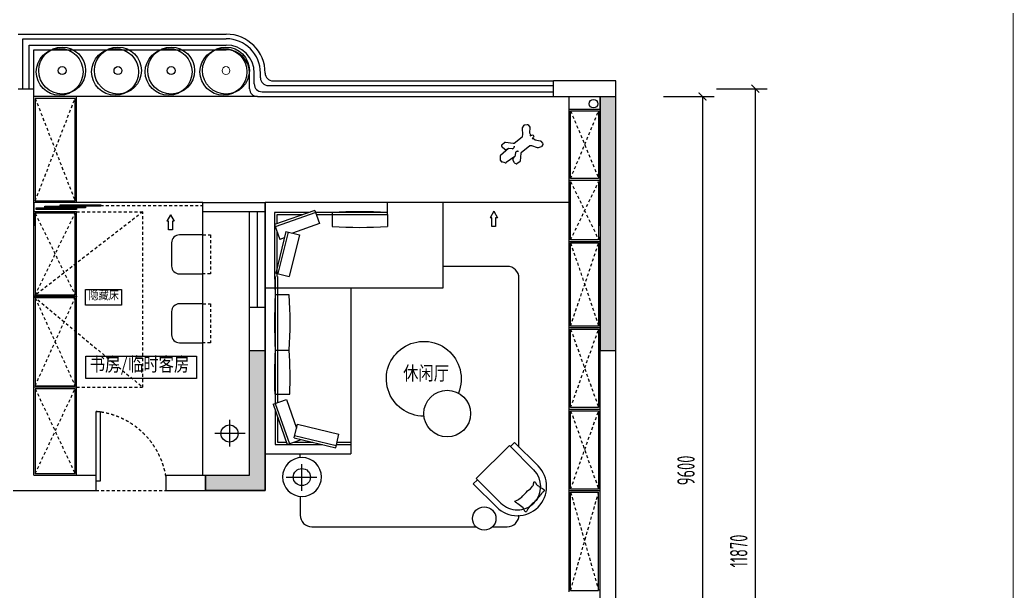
# Model space of a CAD drawing. Header units: millimetres. Extents: x 21217 to 46165, y -231 to 25473.
# Drawn here: x 33419 to 46165, y 9388 to 16722 of the extents above; entities that cross this region are included whole.
import ezdxf

# ---------------------------------------------------------------- set-up
doc = ezdxf.new("R2010")
doc.units = ezdxf.units.MM
doc.linetypes.add('JIS_02_0.7', pattern=[1.35, 0.75, -0.6])
doc.layers.get('Defpoints').update_dxf_attribs({"color": 250})
doc.layers.add('4-灯具', color=6, linetype='Continuous')
doc.layers.add('Q◆06 新建墙体', color=7, linetype='Continuous')
doc.layers.add('P★06 平面窗户', color=60, linetype='Continuous', lineweight=0)
doc.layers.add('Q◆02 墙柱填充', color=250, linetype='Continuous', lineweight=0)
doc.styles.add('CCD_DIM', font='ARCHS.SHX', dxfattribs={"width": 0.7})
doc.styles.add('仿宋', font='', dxfattribs={"width": 0.8})
doc.styles.get('仿宋').set_extended_font_data('FangSong_GB2312')
doc.dimstyles.new('海龍1：100', dxfattribs={"dimscale": 100, "dimtxt": 2.25, "dimasz": 1, "dimexe": 1.5, "dimexo": 1, "dimgap": 1, "dimtad": 1, "dimdec": 0, "dimdsep": 46, "dimtxsty": 'CCD_DIM', "dimblk": 'ARCHTICK', "dimcen": 1, "dimclrd": 66, "dimclre": 66, "dimclrt": 41, "dimadec": 0, "dimazin": 2, "dimtfac": 1, "dimtdec": 4, "dimtix": 1, "dimtmove": 2, "dimatfit": 3, "dimldrblk": 'hl_arrow3', "dimfxl": 5, "dimfxlon": 1, "dimtolj": 1, "dimarcsym": 0})

# ---------------------------------------------------------------- blocks, each defined once
blk = doc.blocks.new('_ArchTick')
at = {"color": 2, "linetype": 'ByBlock', "const_width": 0.15}
blk.add_lwpolyline([(-0.5, -0.5), (0.5, 0.5)], dxfattribs=at)
blk = doc.blocks.new('*D35')
at = {"color": 66, "lineweight": -2, "transparency": 16777216}
for p, q in [((41679, 15738), (42329, 15738)), ((42179, 15738), (42179, 6138)), ((41679, 6138), (42329, 6138))]:
    blk.add_line(p, q, dxfattribs=at)
at = {"layer": 'Defpoints', "color": 0, "lineweight": 15, "transparency": 16777216}
for p in [(40466, 15738), (40674, 6138), (42179, 6138)]:
    blk.add_point(p, dxfattribs=at)
at = {"color": 66, "lineweight": -2, "transparency": 16777216, "xscale": 100, "yscale": 100, "zscale": 100}
for p, rotation in [((42179, 15738), 90), ((42179, 6138), 270)]:
    blk.add_blockref('_ArchTick', p, dxfattribs=dict(at, rotation=rotation))
at = {"color": 41, "transparency": 16777216, "insert": (41967, 10938), "char_height": 225, "attachment_point": 5, "rotation": 90, "style": 'CCD_DIM'}
blk.add_mtext('\\A1;9600', dxfattribs=at)
blk = doc.blocks.new('hl_arrow3')
at = {"color": 2}
blk.add_line((0, 0), (-1, 0), dxfattribs=at)
at = {"color": 2, "const_width": 0.1}
blk.add_lwpolyline([(-0.75, -1.3), (0, 0), (-0.75, 1.3)], dxfattribs=at)
blk = doc.blocks.new('*D37')
at = {"color": 66, "lineweight": -2, "transparency": 16777216}
for p, q in [((42358, 15838), (43008, 15838)), ((42858, 3968), (42858, 15838)), ((42358, 3968), (43008, 3968))]:
    blk.add_line(p, q, dxfattribs=at)
at = {"layer": 'Defpoints', "color": 0, "lineweight": 15, "transparency": 16777216}
for p in [(41352, 15838), (42858, 15838), (41352, 3968)]:
    blk.add_point(p, dxfattribs=at)
at = {"color": 66, "lineweight": -2, "transparency": 16777216, "xscale": 100, "yscale": 100, "zscale": 100}
for p, rotation in [((42858, 15838), 90), ((42858, 3968), 270)]:
    blk.add_blockref('_ArchTick', p, dxfattribs=dict(at, rotation=rotation))
at = {"color": 41, "transparency": 16777216, "insert": (42645, 9903), "char_height": 225, "attachment_point": 5, "rotation": 90, "style": 'CCD_DIM'}
blk.add_mtext('\\A1;11870', dxfattribs=at)
blk = doc.blocks.new('HFFVD')
at = {"color": 251, "linetype": 'JIS_02_0.7', "ltscale": 50}
blk.add_lwpolyline([(-1410227, -944635), (-1409727, -944635), (-1409727, -944535), (-1410227, -944535)], close=True, dxfattribs=at)
at = {"color": 2}
blk.add_lwpolyline([(-1409727, -944635), (-1409727, -944935, -0.414214), (-1409827, -945035), (-1410127, -945035, -0.414214), (-1410227, -944935), (-1410227, -944635)], format="xyb", dxfattribs=at)
blk = doc.blocks.new('jghgggvg')
at = {"color": 251}
for p, q in [((-1406051, -938059), (-1406051, -937718)), ((-1406255, -937883), (-1405862, -937883))]:
    blk.add_line(p, q, dxfattribs=at)
blk.add_circle((-1406052, -937883), 110, dxfattribs=at)
blk = doc.blocks.new('HGFHFDBF')
at = {"color": 251}
for p, q in [((-1353064, -1072956), (-1353119, -1073051)), ((-1353092, -1073180), (-1353092, -1073051)), ((-1353036, -1073051), (-1353036, -1073180)), ((-1353036, -1073180), (-1353092, -1073180))]:
    blk.add_line(p, q, dxfattribs=at)
at = {"layer": '4-灯具', "color": 251}
for p, q in [((-1353064, -1072956), (-1353009, -1073051)), ((-1353092, -1073051), (-1353119, -1073051)), ((-1353009, -1073051), (-1353036, -1073051))]:
    blk.add_line(p, q, dxfattribs=at)
blk = doc.blocks.new('A$C34AD6C74')
at = {"color": 2}
for p, q in [((472, 1088, 0), (48, 663, 0)), ((787, 773, 0), (472, 1088, 0)), ((540, 1127, 0), (487, 1073, 0)), ((840, 826, 0), (540, 1127, 0)), ((62, 649, 0), (9, 596, 0)), ((48, 663, 0), (363, 349, 0)), ((9, 596, 0), (310, 296, 0))]:
    blk.add_line(p, q, dxfattribs=at)
blk.add_circle((150, 150, 0), 150, dxfattribs=at)
for radius, start, end in [(300, 315, 45), (375, 315, 45), (375, 225, 315), (300, 225, 315)]:
    blk.add_arc((575, 561, 0), radius, start, end, dxfattribs=at)
at = {"color": 251, "start_tangent": (0.984826, 0.173547), "end_tangent": (0.984826, 0.173547)}
blk.add_spline([(909, 499, 0), (917, 502, 0), (921, 507, 0), (918, 520, 0), (909, 528, 0), (887, 539, 0), (845, 568, 0), (810, 602, 0), (799, 620, 0), (789, 621, 0), (785, 607, 0), (771, 565, 0), (707, 504, 0), (626, 422, 0), (563, 382, 0), (543, 374, 0), (539, 370, 0), (546, 364, 0), (582, 337, 0), (648, 286, 0), (660, 263, 0), (683, 236, 0), (692, 242, 0), (701, 257, 0), (711, 276, 0), (829, 397, 0), (856, 432, 0), (889, 476, 0), (903, 490, 0), (909, 499, 0)], degree=3, dxfattribs=at)
blk = doc.blocks.new('dwarttt')
at = {"color": 8}
blk.add_wipeout([(288814, -1023099), (288791, -1023125), (288789, -1023128), (288788, -1023131), (288787, -1023134), (288786, -1023136), (288786, -1023138), (288786, -1023140), (288787, -1023142), (288787, -1023144), (288788, -1023146), (288788, -1023147), (288788, -1023147), (288790, -1023150), (288792, -1023152), (288802, -1023163), (288804, -1023164), (288806, -1023166), (288808, -1023167), (288811, -1023168), (288816, -1023169), (288820, -1023169), (288823, -1023168), (288826, -1023167), (288828, -1023165), (288856, -1023144), (288854, -1023168), (288870, -1023202), (288871, -1023204), (288872, -1023206), (288872, -1023209), (288873, -1023212), (288875, -1023297), (288875, -1023300), (288875, -1023302), (288876, -1023304), (288878, -1023307), (288879, -1023310), (288913, -1023350), (288915, -1023352), (288917, -1023354), (288920, -1023355), (288922, -1023356), (288925, -1023357), (288927, -1023357), (288929, -1023357), (288931, -1023357), (288933, -1023356), (288971, -1023347), (288974, -1023346), (288975, -1023346), (288977, -1023344), (288979, -1023343), (288979, -1023343), (288980, -1023342), (288982, -1023341), (288983, -1023339), (288984, -1023337), (288985, -1023335), (289011, -1023285), (289013, -1023282), (289013, -1023279), (289014, -1023277), (289014, -1023276), (289013, -1023272), (289013, -1023269), (288999, -1023184), (288995, -1023158), (288994, -1023155), (288995, -1023152), (288995, -1023149), (288996, -1023145), (288998, -1023126), (288999, -1023121), (289001, -1023118), (289003, -1023115), (289004, -1023114), (289143, -1022984), (289146, -1022982), (289149, -1022980), (289152, -1022979), (289155, -1022979), (289157, -1022978), (289160, -1022979), (289308, -1022987), (289310, -1022987), (289313, -1022987), (289316, -1022986), (289318, -1022985), (289320, -1022984), (289322, -1022982), (289324, -1022981), (289364, -1022939), (289367, -1022935), (289369, -1022931), (289370, -1022928), (289370, -1022925), (289370, -1022922), (289366, -1022900), (289365, -1022898), (289363, -1022894), (289361, -1022890), (289357, -1022887), (289309, -1022848), (289306, -1022846), (289301, -1022844), (289298, -1022844), (289295, -1022844), (289290, -1022845), (289286, -1022847), (289242, -1022875), (289379, -1022729), (289381, -1022727), (289383, -1022723), (289384, -1022720), (289384, -1022716), (289384, -1022713), (289375, -1022649), (289375, -1022646), (289374, -1022643), (289371, -1022639), (289368, -1022635), (289353, -1022620), (289351, -1022618), (289348, -1022616), (289346, -1022615), (289342, -1022614), (289340, -1022613), (289279, -1022601), (289277, -1022600), (289273, -1022600), (289270, -1022601), (289268, -1022602), (289262, -1022605), (289108, -1022732), (289139, -1022690), (289141, -1022687), (289143, -1022682), (289143, -1022678), (289143, -1022674), (289141, -1022669), (289139, -1022667), (289103, -1022614), (289100, -1022611), (289096, -1022608), (289091, -1022606), (289084, -1022605), (289077, -1022603), (289070, -1022601), (289065, -1022601), (289060, -1022601), (289057, -1022603), (289052, -1022606), (289008, -1022643), (289005, -1022646), (289003, -1022650), (289002, -1022653), (289001, -1022656), (289001, -1022658), (288999, -1022809), (288999, -1022812), (288998, -1022814), (288997, -1022817), (288997, -1022818), (288996, -1022820), (288993, -1022823), (288854, -1022953), (288850, -1022956), (288847, -1022957), (288842, -1022958), (288837, -1022959), (288830, -1022959), (288825, -1022959), (288813, -1022960), (288811, -1022960), (288810, -1022960), (288807, -1022959), (288796, -1022957), (288696, -1022933), (288693, -1022933), (288691, -1022933), (288689, -1022933), (288684, -1022934), (288630, -1022958), (288626, -1022961), (288623, -1022963), (288621, -1022966), (288619, -1022971), (288607, -1023008), (288606, -1023014), (288607, -1023019), (288610, -1023025), (288613, -1023029), (288617, -1023033), (288650, -1023065), (288652, -1023066), (288654, -1023067), (288656, -1023068), (288660, -1023070), (288662, -1023070), (288753, -1023079), (288790, -1023100)], dxfattribs=at)
for p, q in [((289008, -1022643), (289052, -1022606)), ((289070, -1022601), (289091, -1022606)), ((289103, -1022614), (289139, -1022667)), ((289108, -1022732), (289262, -1022605)), ((289279, -1022601), (289342, -1022614)), ((289370, -1022638), (289353, -1022620)), ((288999, -1022809), (289001, -1022658)), ((289102, -1022807), (289108, -1022732)), ((289139, -1022690), (289108, -1022732)), ((289242, -1022875), (289379, -1022729)), ((289384, -1022713), (289375, -1022649)), ((289050, -1022833), (289064, -1022836)), ((289081, -1022832), (289095, -1022820)), ((289137, -1022926), (289135, -1022912)), ((289140, -1022896), (289153, -1022882)), ((289167, -1022876), (289242, -1022875))]:
    blk.add_line(p, q, dxfattribs=at)
blk.add_lwpolyline([(289242, -1022875), (289286, -1022847, -0.322938), (289309, -1022848), (289359, -1022888, -0.182979), (289366, -1022900), (289370, -1022922, -0.239253), (289364, -1022939), (289324, -1022981, -0.217575), (289308, -1022987), (289158, -1022979, 0.205012), (289143, -1022984), (289004, -1023114, 0.173702), (288998, -1023126), (288995, -1023153, 0.073592), (288995, -1023158), (289013, -1023272, -0.163256), (289011, -1023285), (288984, -1023337, -0.215355), (288971, -1023347), (288933, -1023356, -0.286273), (288913, -1023350), (288879, -1023310, -0.168499), (288875, -1023297), (288873, -1023211, 0.107701), (288870, -1023202), (288854, -1023168), (288856, -1023144), (288828, -1023165, -0.380816), (288802, -1023163), (288792, -1023152, -0.380816), (288791, -1023125), (288814, -1023099), (288790, -1023100), (288753, -1023079), (288662, -1023070, -0.168499), (288650, -1023065), (288613, -1023029, -0.286273), (288607, -1023008), (288619, -1022971, -0.215355), (288630, -1022958), (288684, -1022935, -0.163256), (288696, -1022933), (288809, -1022960, 0.073592), (288815, -1022960), (288842, -1022958, 0.173702), (288854, -1022953), (288993, -1022823)], format="xyb", dxfattribs=at)
for centre, start, end in [((289065, -1022621), 76.5128, 130.3337), ((289086, -1022626), 35.0359, 76.5128), ((289275, -1022620), 78.4621, 129.4369), ((289338, -1022633), 43.0899, 78.4621), ((289021, -1022659), 130.3337, 179.433), ((289082, -1022805), 309.3544, 355.6073), ((289123, -1022678), 323.4468, 35.0359), ((289356, -1022652), 7.7177, 43.0899), ((289364, -1022716), 316.7429, 7.7177), ((288979, -1022809), 313.0899, 359.433), ((289068, -1022817), 258.043, 309.3544), ((289155, -1022909), 136.8255, 188.1368), ((289167, -1022896), 90.5725, 136.8255)]:
    blk.add_arc(centre, 20, start, end, dxfattribs=at)

msp = doc.modelspace()

# ---------------------------------------------------------------- linework, layer by layer
at = {"color": 7}
for p, q in [((33396.5, 16538.2), (36066.5, 16538.2)), ((33596.5, 16338.2), (36066.5, 16338.2)), ((33596.5, 15838.2), (33596.5, 16338.2)), ((36366.5, 15938.2), (36366.5, 16038.2)), ((36366.5, 15838.2), (36366.5, 15938.2)), ((36666.5, 15938.2), (40266.5, 15938.2)), ((36466.5, 15738.2), (40266.5, 15738.2)), ((35766.5, 14258.2), (35766.5, 14378.2)), ((36366.5, 14378.2), (36566.5, 14378.2))]:
    msp.add_line(p, q, dxfattribs=at)
at = {"color": 2}
for p, q in [((33456.5, 16478.2), (36066.5, 16478.2)), ((33456.5, 15838.2), (33456.5, 16478.2)), ((33536.5, 16398.2), (36066.5, 16398.2)), ((33536.5, 15838.2), (33536.5, 16398.2)), ((36426.5, 15898.2), (36426.5, 16038.2)), ((36506.5, 15978.2), (36506.5, 16038.2)), ((33396.5, 15838.2), (33596.5, 15838.2)), ((36606.5, 15878.2), (40266.5, 15878.2)), ((36466.5, 15738.2), (33596.5, 15738.2)), ((34146.5, 14378.2), (34146.5, 15738.2)), ((36526.5, 15798.2), (40266.5, 15798.2)), ((40466.5, 10314.8), (40466.5, 15738.2)), ((40466.5, 15738.2), (40866.5, 15738.2)), ((40466.5, 15574), (40866.5, 15574)), ((40466.5, 14665.4), (40866.5, 14665.4)), ((34146.5, 14378.2), (33596.5, 14378.2)), ((35766.5, 14378.2), (34146.5, 14378.2)), ((40466.5, 14378.2), (36566.5, 14378.2)), ((38846.5, 14378.2), (36566.5, 14378.2)), ((36566.5, 14378.2), (36566.5, 13428.2)), ((38088.7, 14378.2), (37466.5, 14378.2)), ((38136.5, 14218.2), (38136.5, 14378.2)), ((38846.5, 14378.2), (38846.5, 13278.2)), ((34146.5, 14258.2), (33596.5, 14258.2)), ((34146.5, 10878.2), (34146.5, 14258.2)), ((35766.5, 10878.2), (35766.5, 14258.2)), ((36686.5, 14248.2), (36686.5, 13428.2)), ((37126.1, 14248.2), (36686.5, 14248.2)), ((36716.5, 14218.2), (36716.5, 14104.2)), ((37040.7, 14218.2), (36716.5, 14218.2)), ((38136.5, 14248.2), (37215.1, 14248.2)), ((38136.5, 14218.2), (37225.7, 14218.2)), ((36566.5, 13900.8), (36566.5, 11149.3)), ((36716.5, 14008.3), (36716.5, 13428.2)), ((40466.5, 13878.2), (40866.5, 13878.2)), ((36696.5, 13428.2), (36696.5, 11798)), ((36726.5, 13428.2), (36726.5, 11808.5)), ((38846.5, 13278.2), (36566.5, 13278.2)), ((37666.5, 13278.2), (37666.5, 11149.3)), ((34146.5, 13171.5), (33596.5, 13171.5)), ((40466.5, 12771.5), (40866.5, 12771.5)), ((34146.5, 12004.8), (33596.5, 12004.8)), ((36696.5, 11708.9), (36696.5, 11269.3)), ((36726.5, 11623.6), (36726.5, 11299.3)), ((40466.5, 11724.8), (40866.5, 11724.8)), ((36696.5, 11269.3), (37301.2, 11269.3)), ((36726.5, 11299.3), (36840.5, 11299.3)), ((36936.4, 11299.3), (37177.8, 11299.3)), ((37481.6, 11269.3), (37666.5, 11269.3)), ((37488.8, 11299.3), (37666.5, 11299.3)), ((36566.5, 11149.3), (37666.5, 11149.3)), ((40466.5, 10678.2), (40866.5, 10678.2)), ((40466.5, 9378.2), (40466.5, 10314.8))]:
    msp.add_line(p, q, dxfattribs=at)
for p, q in [((40266.5, 15738.2), (40266.5, 15938.2)), ((41066.5, 15938.2), (40266.5, 15938.2)), ((40266.5, 15738.2), (41066.5, 15738.2)), ((40866.5, 15738.2), (41066.5, 15738.2)), ((40866.5, 15738.2), (40866.5, 12478.2)), ((41066.5, 12478.2), (41066.5, 15738.2)), ((33596.5, 14378.2), (33596.5, 14078.2)), ((36366.5, 10878.2), (36366.5, 12478.2)), ((36366.5, 12478.2), (36566.5, 12478.2)), ((36566.5, 12478.2), (36566.5, 10678.2)), ((40866.5, 12478.2), (41066.5, 12478.2)), ((33596.5, 10878.2), (34396.5, 10878.2)), ((34396.5, 10798.2), (34396.5, 10878.2)), ((35296.5, 10878.2), (35801.5, 10878.2)), ((35296.5, 10678.2), (35296.5, 10878.2)), ((35801.5, 10678.2), (35801.5, 10878.2)), ((35801.5, 10878.2), (36366.5, 10878.2)), ((34396.5, 10798.2), (34396.5, 10798.2)), ((34396.5, 10758.2), (34396.5, 10798.2)), ((34396.5, 10678.2), (34396.5, 10758.2)), ((34396.5, 10758.2), (34396.5, 10758.2)), ((33596.5, 10678.2), (34396.5, 10678.2)), ((35296.5, 10678.2), (35801.5, 10678.2)), ((36566.5, 10678.2), (35801.5, 10678.2))]:
    msp.add_line(p, q)
at = {"color": 251, "linetype": 'JIS_02_0.7', "ltscale": 50}
for p, q in [((33616.5, 15713.9), (34126.5, 14398.2)), ((33616.5, 14398.2), (34126.5, 15713.9)), ((40486.5, 14685.4), (40846.5, 15554)), ((40486.5, 15554), (40846.5, 14685.4)), ((40486.5, 13898.2), (40846.5, 14645.4)), ((40486.5, 14645.4), (40846.5, 13898.2)), ((34456.3, 14338.7), (35766.5, 14338.7)), ((34996.5, 14257.2), (33596.5, 13171.5)), ((33616.5, 14238.2), (34126.5, 13191.5)), ((33616.5, 13191.5), (34126.5, 14238.2)), ((34146.5, 14258.2), (34996.5, 14258.2)), ((34996.5, 12004.8), (34996.5, 14257.2)), ((40486.5, 12791.5), (40846.5, 13858.2)), ((40486.5, 13858.2), (40846.5, 12791.5)), ((33596.5, 13171.5), (34996.5, 12004.8)), ((33616.5, 13151.5), (34126.5, 12024.8)), ((33616.5, 12024.8), (34126.5, 13151.5)), ((40486.5, 11744.8), (40846.5, 12751.5)), ((40486.5, 12751.5), (40846.5, 11744.8)), ((33616.5, 11984.8), (34126.5, 10898.2)), ((33616.5, 10898.2), (34126.5, 11984.8)), ((34146.5, 12004.8), (34996.5, 12004.8)), ((40486.5, 10698.2), (40846.5, 11704.8)), ((40486.5, 11704.8), (40846.5, 10698.2)), ((34396.5, 10678.2), (35296.5, 10678.2)), ((40486.5, 9398.2), (40846.5, 10658.2)), ((40486.5, 10658.2), (40846.5, 9398.2)), ((39823.7, 10364.6), (39823.7, 10364.7))]:
    msp.add_line(p, q, dxfattribs=at)
at = {"color": 251}
for p, q in [((40486.5, 14685.4), (40486.5, 15554)), ((40486.5, 15554), (40846.5, 15554)), ((40846.5, 15554), (40846.5, 14685.4)), ((40846.5, 14685.4), (40486.5, 14685.4)), ((40486.5, 13898.2), (40486.5, 14645.4)), ((40846.5, 14645.4), (40846.5, 13898.2)), ((36466.5, 13028.2), (36466.5, 14258.2)), ((37205.3, 14276), (36686.5, 14093.6)), ((37215.3, 14247.7), (36696.4, 14065.3)), ((37205.3, 14276), (37265, 14106.2)), ((37426.5, 14248.2), (37426.5, 14068.2)), ((38136.5, 14223.2), (38136.5, 14068.2)), ((36686.5, 14093.6), (36753.1, 13904)), ((37265, 14106.2), (36917.8, 13984.2)), ((36831.5, 14005.1), (36701.6, 13470.7)), ((36860.6, 13998), (36730.7, 13463.6)), ((36811.9, 13924.6), (36753.1, 13904)), ((36831.5, 14005.1), (37006.4, 13962.6)), ((37006.4, 13962.6), (36876.5, 13428.2)), ((40846.5, 13898.2), (40486.5, 13898.2)), ((40486.5, 12791.5), (40486.5, 13858.2)), ((40486.5, 13858.2), (40846.5, 13858.2)), ((40846.5, 13858.2), (40846.5, 12791.5)), ((39673.7, 13556.7), (38846.5, 13556.7)), ((36701.6, 13470.7), (36876.5, 13428.2)), ((39823.7, 11235.9), (39823.7, 13406.7)), ((36876.5, 13190.8), (36696.5, 13190.8)), ((40846.5, 12791.5), (40486.5, 12791.5)), ((40486.5, 11744.8), (40486.5, 12751.5)), ((40486.5, 12751.5), (40846.5, 12751.5)), ((40846.5, 12751.5), (40846.5, 11744.8)), ((36696.5, 12480.8), (36876.5, 12480.8)), ((36696.5, 12480.8), (36876.5, 12480.8)), ((36690, 11915.5), (36883, 11915.5)), ((36668.6, 11788.2), (36851, 11269.3)), ((36696.9, 11798.1), (36879.3, 11279.3)), ((36838.4, 11847.9), (36967.2, 11481.7)), ((40846.5, 11744.8), (40486.5, 11744.8)), ((40486.5, 10698.2), (40486.5, 11704.8)), ((40486.5, 11704.8), (40846.5, 11704.8)), ((40846.5, 11704.8), (40846.5, 10698.2)), ((36937.1, 11357.8), (36979.6, 11532.7)), ((36979.6, 11532.7), (37514, 11402.8)), ((36937.1, 11357.8), (37471.5, 11227.9)), ((36944.1, 11387), (37478.6, 11257.1)), ((37471.5, 11227.9), (37514, 11402.8)), ((36851, 11269.3), (37020.8, 11329)), ((37016.5, 11102.2), (37016.5, 11149.3)), ((37016.5, 10604.5), (37016.5, 10364.6)), ((40846.5, 10698.2), (40486.5, 10698.2)), ((40486.5, 9398.2), (40486.5, 10658.2)), ((40486.5, 10658.2), (40846.5, 10658.2)), ((40846.5, 9398.2), (40846.5, 10658.2)), ((37166.5, 10214.6), (39271.6, 10214.6)), ((39484.9, 10214.6), (39673.7, 10214.6)), ((40486.5, 9398.2), (40846.5, 9398.2))]:
    msp.add_line(p, q, dxfattribs=at)
at = {"color": 35, "ltscale": 0.01}
msp.add_line((36668.6, 11788.2), (36838.4, 11847.9), dxfattribs=at)
at = {"color": 251}
for points in [[(33616.5, 14398.2), (34126.5, 14398.2), (34126.5, 15713.9), (33616.5, 15713.9)], [(33616.5, 13191.5), (34126.5, 13191.5), (34126.5, 14238.2), (33616.5, 14238.2)], [(34261.9, 13259.8), (34723.3, 13259.8), (34723.3, 13059), (34261.9, 13059)], [(33616.5, 12024.8), (34126.5, 12024.8), (34126.5, 13151.5), (33616.5, 13151.5)], [(34263.9, 12402.7), (35686.1, 12402.7), (35686.1, 12118.1), (34263.9, 12118.1)], [(33616.5, 10898.2), (34126.5, 10898.2), (34126.5, 11984.8), (33616.5, 11984.8)]]:
    msp.add_lwpolyline(points, close=True, dxfattribs=at)
at = {"color": 2}
for points in [[(34147.2, 14289), (33627.5, 14289), (33627.5, 14308.9), (34147.2, 14308.9)], [(34259.6, 14308.9), (33739.8, 14308.9), (33739.8, 14328.8), (34259.6, 14328.8)], [(34456.3, 14328.8), (33936.6, 14328.8), (33936.6, 14348.6), (34456.3, 14348.6)], [(34447.7, 11693.9), (34447.7, 10798.2), (34396.5, 10798.2), (34396.5, 11693.9)]]:
    msp.add_lwpolyline(points, close=True, dxfattribs=at)
at = {"color": 251}
for centre, radius in [((33929.6, 16054.5), 301.1), ((33961.9, 16070.6), 301.1), ((34641, 16054.5), 301.1), ((34677.4, 16070.6), 301.1), ((35328.1, 16054.5), 301.1), ((35360.5, 16070.6), 301.1), ((36031.5, 16054.5), 301.1), ((36063.8, 16070.6), 301.1), ((33961.9, 16070.6), 50.5), ((34677.4, 16070.6), 50.5), ((35360.5, 16070.6), 50.5)]:
    msp.add_circle(centre, radius, dxfattribs=at)
at = {"color": 8, "lineweight": 0}
msp.add_circle((36063.8, 16070.6), 50.5, dxfattribs=at)
msp.add_circle((40780.3, 15645.5), 55)
at = {"color": 2}
msp.add_circle((38903.1, 11667.6), 300, dxfattribs=at)
at = {"color": 7}
for centre, radius, start, end in [((36066.5, 16038.2), 500, 0, 90), ((36066.5, 16038.2), 300, 0, 90), ((36666.5, 16038.2), 100, 180, 270), ((36466.5, 15838.2), 100, 180, 270)]:
    msp.add_arc(centre, radius, start, end, dxfattribs=at)
at = {"color": 2}
for centre, radius, start, end in [((36066.5, 16038.2), 440, 0, 90), ((36066.5, 16038.2), 360, 0, 90), ((36606.5, 15978.2), 100, 180, 270), ((36526.5, 15898.2), 100, 180, 270)]:
    msp.add_arc(centre, radius, start, end, dxfattribs=at)
at = {"color": 53, "ltscale": 0.01}
for centre, start, end in [((37781.5, 7951.9), 86.77292, 93.22708), ((42992.7, 13545.8), 180, 183.22708), ((42992.7, 12835.8), 176.77292, 183.22708), ((42992.7, 12125.8), 176.77292, 181.91131)]:
    msp.add_arc(centre, 6306.3, start, end, dxfattribs=at)
at = {"color": 251}
for centre, radius, start, end in [((37781.5, 20364.4), 6306.3, 266.77292, 273.22708), ((39673.7, 13406.7), 150, 0, 90), ((30580.2, 12835.8), 6306.3, 356.77292, 3.22708), ((30580.2, 12125.8), 6306.3, 358.08869, 3.22708), ((37166.5, 10364.6), 150, 180, 270), ((39673.7, 10364.6), 150, 270, 0)]:
    msp.add_arc(centre, radius, start, end, dxfattribs=at)
at = {"color": 251, "linetype": 'JIS_02_0.7', "ltscale": 50}
msp.add_arc((34308.7, 10701.2), 996.6, 9.29686, 84.94533, dxfattribs=at)
at = {"color": 2, "extrusion": (0, 0, -1)}
for centre, major_axis, start_param, end_param in [((38602.2, 12114.6), (479.6, 19.8), 7.8896658, 12.9992693), ((37040, 10853.4), (249.8, 9.1), 3.1780924, 9.4612777)]:
    msp.add_ellipse(centre, major_axis=major_axis, ratio=1, start_param=start_param, end_param=end_param, dxfattribs=at)
at = {"color": 7}
for p in [(34146.5, 13171.5), (34146.5, 12004.8)]:
    msp.add_point(p, dxfattribs=at)
at = {"layer": 'P★06 平面窗户'}
msp.add_line((36566.5, 16038.2), (36566.5, 16038.2), dxfattribs=at)
at = {"layer": 'Q◆02 墙柱填充'}
for points in [[(40866.5, 15738.2), (40866.5, 12478.2), (41066.5, 15738.2), (41066.5, 12478.2)], [(36366.5, 12478.2), (36366.5, 10678.2), (36566.5, 12478.2), (36566.5, 10678.2)], [(35801.5, 10878.2), (35801.5, 10678.2), (36366.5, 10878.2), (36366.5, 10678.2)]]:
    msp.add_solid(points, dxfattribs=at)
at = {"layer": 'Q◆06 新建墙体'}
for p, q in [((41066.5, 6038.2), (41066.5, 15938.2)), ((33596.5, 14078.2), (33596.5, 15838.2)), ((40866.5, 14078.2), (40866.5, 15738.2)), ((33596.5, 10878.2), (33596.5, 14378.2)), ((35766.5, 14378.2), (36366.5, 14378.2)), ((36566.5, 12478.2), (36566.5, 14378.2)), ((36566.5, 14378.2), (36566.5, 13378.2)), ((36566.5, 14378.2), (36566.5, 13378.2)), ((36566.5, 14258.2), (35766.5, 14258.2)), ((36366.5, 12478.2), (36366.5, 14258.2)), ((40866.5, 7568.2), (40866.5, 13938.2)), ((36566.5, 13028.2), (36366.5, 13028.2)), ((36366.5, 10878.2), (36366.5, 12478.2)), ((36366.5, 12478.2), (36566.5, 12478.2)), ((36566.5, 10678.2), (36566.5, 12478.2)), ((35801.5, 10878.2), (36366.5, 10878.2)), ((35801.5, 10878.2), (35801.5, 10678.2)), ((30646.5, 10678.2), (33596.5, 10678.2)), ((35801.5, 10678.2), (36566.5, 10678.2))]:
    msp.add_line(p, q, dxfattribs=at)

# ---------------------------------------------------------------- block references
at = {"color": 251, "xscale": 0.6834319526596896, "yscale": 0.6834319526596896, "zscale": 0.6834319526596896, "rotation": 174.9227417183058}
msp.add_blockref('dwarttt', (174723, -698745.7), dxfattribs=at)
at = {"color": 7, "xscale": 0.863999999826774, "yscale": 0.863999999826774, "zscale": 0.863999999826774}
for p in [(1204398.6, 941253.2), (1208547, 941297.8)]:
    msp.add_blockref('HGFHFDBF', p, dxfattribs=at)
at = {"color": 7, "xscale": -1, "rotation": 270}
for p in [(980401.1, 1423688), (980401.1, 1422804.1)]:
    msp.add_blockref('HFFVD', p, dxfattribs=at)
at = {"color": 7, "rotation": 180}
msp.add_blockref('jghgggvg', (-1369942.9, -926471.5), dxfattribs=at)
at = {"color": 7}
for name, p in [('A$C34AD6C74', (39228.2, 10170.1, 0)), ('jghgggvg', (1443090.1, 948735.2))]:
    msp.add_blockref(name, p, dxfattribs=at)

# ---------------------------------------------------------------- texts
at = {"color": 50, "attachment_point": 1, "style": '仿宋'}
for s, insert, char_height, width in [('{\\fFangSong|b0|i0|c134|p49;隐藏床}', (34301.5, 13251.3), 118.8, 1200.898), ('{\\fFangSong|b0|i0|c134|p49;书房/临时客房}', (34316.2, 12390.1), 180, 1690.904), ('{\\fFangSong|b0|i0|c134|p49;休闲厅}', (38336.9, 12275.9), 180, 1819.543)]:
    msp.add_mtext(s, dxfattribs=dict(at, insert=insert, char_height=char_height, width=width))

# ---------------------------------------------------------------- dimensions: what is measured, and where the dimension line sits
for base, p1, p2, picture, middle in [((42857.8, 15838.2), (41352.3, 3968.2), (41352.3, 15838.2), '*D37', (42645.3, 9903.2)), ((42179.1, 6138.2), (40466.5, 15738.2), (40673.6, 6138.2), '*D35', (41966.6, 10938.2))]:
    dim = msp.add_linear_dim(base=base, p1=p1, p2=p2, angle=90, dimstyle='海龍1：100')
    dim.commit()
    dim.dimension.update_dxf_attribs({"geometry": picture, "text_midpoint": middle})

# ---------------------------------------------------------------- next in the draw order: linework, layer by layer
at = {"color": 1, "lineweight": 15}
msp.add_lwpolyline([(21217.3, 21522.3), (46165.3, 21522.3), (46165.3, -231.4), (21217.3, -231.4)], close=True, dxfattribs=at)

doc.saveas('drawing.dxf')
